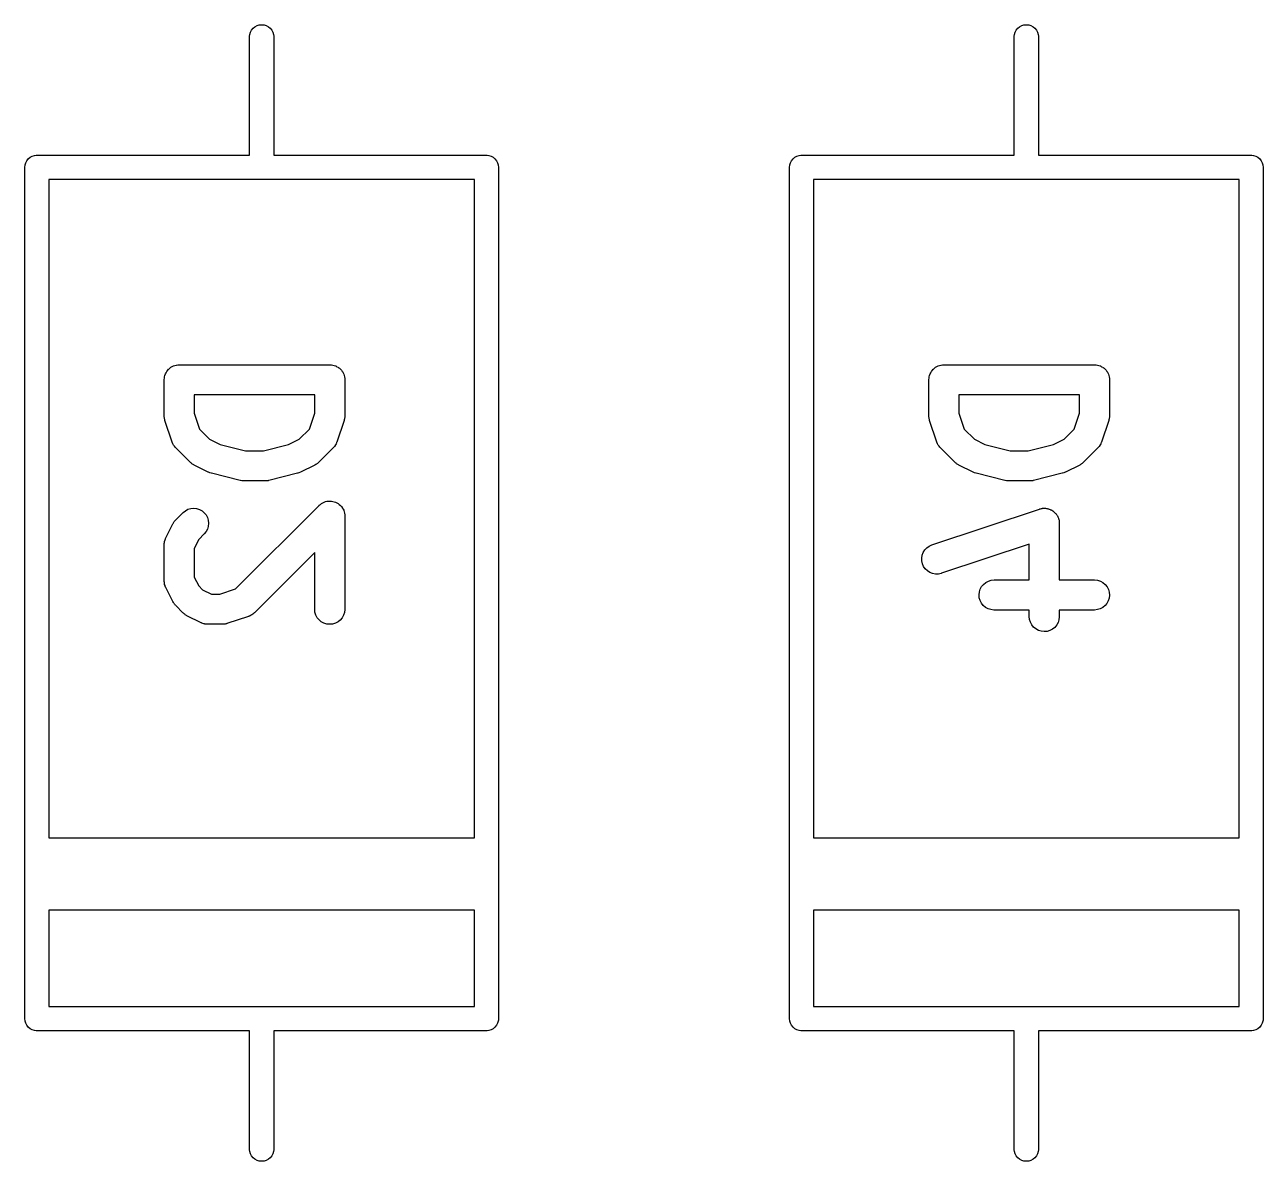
# Model space of a CAD drawing. Extents: x 19 to 116, y -142 to -17.
# Drawn here: x 66.13 to 72.3, y -112.3 to -106.64 of the extents above; entities that cross this region are included whole.
import ezdxf

# ---------------------------------------------------------------- set-up
doc = ezdxf.new("R2010")
doc.units = 0
doc.layers.add('BLACK', color=7, linetype='CONTINUOUS')

msp = doc.modelspace()

# ---------------------------------------------------------------- linework, layer by layer
at = {"layer": 'BLACK', "linetype": 'CONTINUOUS'}
for p, q in [((67.2509, -106.692), (67.2543, -106.681)), ((67.2543, -106.681), (67.2599, -106.671)), ((67.2599, -106.671), (67.2674, -106.661)), ((67.2674, -106.661), (67.2765, -106.654)), ((67.2765, -106.654), (67.2869, -106.648)), ((67.2869, -106.648), (67.2982, -106.645)), ((67.2982, -106.645), (67.31, -106.644)), ((67.31, -106.644), (67.3218, -106.645)), ((67.3218, -106.645), (67.3331, -106.648)), ((67.3331, -106.648), (67.3435, -106.654)), ((67.3435, -106.654), (67.3526, -106.661)), ((67.3526, -106.661), (67.3601, -106.671)), ((67.3601, -106.671), (67.3657, -106.681)), ((67.3657, -106.681), (67.3691, -106.692)), ((71.0609, -106.692), (71.0643, -106.681)), ((71.0643, -106.681), (71.0699, -106.671)), ((71.0699, -106.671), (71.0774, -106.661)), ((71.0774, -106.661), (71.0865, -106.654)), ((71.0865, -106.654), (71.0969, -106.648)), ((71.0969, -106.648), (71.1082, -106.645)), ((71.1082, -106.645), (71.12, -106.644)), ((71.12, -106.644), (71.1318, -106.645)), ((71.1318, -106.645), (71.1431, -106.648)), ((71.1431, -106.648), (71.1535, -106.654)), ((71.1535, -106.654), (71.1626, -106.661)), ((71.1626, -106.661), (71.1701, -106.671)), ((71.1701, -106.671), (71.1757, -106.681)), ((71.1757, -106.681), (71.1791, -106.692)), ((67.25, -106.701), (67.2509, -106.692)), ((67.25, -107.294), (67.25, -106.701)), ((67.3691, -106.692), (67.37, -106.701)), ((67.37, -106.701), (67.37, -107.294)), ((71.06, -106.701), (71.0609, -106.692)), ((71.06, -107.294), (71.06, -106.701)), ((71.1791, -106.692), (71.18, -106.701)), ((71.18, -106.701), (71.18, -107.294)), ((66.1474, -107.311), (66.1565, -107.304)), ((66.1565, -107.304), (66.1669, -107.298)), ((66.1669, -107.298), (66.1782, -107.295)), ((66.1782, -107.295), (66.1871, -107.294)), ((66.1871, -107.294), (66.1871, -107.294)), ((66.1871, -107.294), (66.19, -107.294)), ((66.19, -107.294), (66.1929, -107.294)), ((66.1929, -107.294), (67.25, -107.294)), ((67.37, -107.294), (68.4271, -107.294)), ((68.4271, -107.294), (68.43, -107.294)), ((68.43, -107.294), (68.4329, -107.294)), ((68.4329, -107.294), (68.4329, -107.294)), ((68.4329, -107.294), (68.4418, -107.295)), ((68.4418, -107.295), (68.4531, -107.298)), ((68.4531, -107.298), (68.4635, -107.304)), ((68.4635, -107.304), (68.4726, -107.311)), ((69.9574, -107.311), (69.9665, -107.304)), ((69.9665, -107.304), (69.9769, -107.298)), ((69.9769, -107.298), (69.9882, -107.295)), ((69.9882, -107.295), (69.9971, -107.294)), ((69.9971, -107.294), (69.9971, -107.294)), ((69.9971, -107.294), (70, -107.294)), ((70, -107.294), (70.0029, -107.294)), ((70.0029, -107.294), (71.06, -107.294)), ((71.18, -107.294), (72.2371, -107.294)), ((72.2371, -107.294), (72.24, -107.294)), ((72.24, -107.294), (72.2429, -107.294)), ((72.2429, -107.294), (72.2429, -107.294)), ((72.2429, -107.294), (72.2518, -107.295)), ((72.2518, -107.295), (72.2631, -107.298)), ((72.2631, -107.298), (72.2735, -107.304)), ((72.2735, -107.304), (72.2826, -107.311)), ((66.1297, -107.354), (66.1309, -107.342)), ((66.13, -107.357), (66.1297, -107.354)), ((66.13, -110.751), (66.13, -107.357)), ((66.1309, -107.342), (66.1343, -107.331)), ((66.1343, -107.331), (66.1399, -107.321)), ((66.1399, -107.321), (66.1474, -107.311)), ((68.4726, -107.311), (68.4801, -107.321)), ((68.4801, -107.321), (68.4857, -107.331)), ((68.4857, -107.331), (68.4891, -107.342)), ((68.4891, -107.342), (68.4903, -107.354)), ((68.4903, -107.354), (68.49, -107.357)), ((68.49, -107.357), (68.49, -110.751)), ((69.9397, -107.354), (69.9409, -107.342)), ((69.94, -107.357), (69.9397, -107.354)), ((69.94, -110.751), (69.94, -107.357)), ((69.9409, -107.342), (69.9443, -107.331)), ((69.9443, -107.331), (69.9499, -107.321)), ((69.9499, -107.321), (69.9574, -107.311)), ((72.2826, -107.311), (72.2901, -107.321)), ((72.2901, -107.321), (72.2957, -107.331)), ((72.2957, -107.331), (72.2991, -107.342)), ((72.2991, -107.342), (72.3003, -107.354)), ((72.3003, -107.354), (72.3, -107.357)), ((72.3, -107.357), (72.3, -110.751)), ((67.3071, -107.414), (66.25, -107.414)), ((66.25, -107.414), (66.25, -110.694)), ((67.31, -107.414), (67.3071, -107.414)), ((67.3129, -107.414), (67.31, -107.414)), ((68.37, -107.414), (67.3129, -107.414)), ((68.37, -110.694), (68.37, -107.414)), ((71.1171, -107.414), (70.06, -107.414)), ((70.06, -107.414), (70.06, -110.694)), ((71.12, -107.414), (71.1171, -107.414)), ((71.1229, -107.414), (71.12, -107.414)), ((72.18, -107.414), (71.1229, -107.414)), ((72.18, -110.694), (72.18, -107.414)), ((66.8468, -108.359), (66.8523, -108.354)), ((66.8523, -108.354), (66.8578, -108.35)), ((66.8578, -108.35), (66.858, -108.35)), ((66.858, -108.35), (66.8582, -108.35)), ((66.8582, -108.35), (66.8645, -108.346)), ((66.8645, -108.346), (66.8707, -108.343)), ((66.8707, -108.343), (66.871, -108.343)), ((66.871, -108.343), (66.8712, -108.343)), ((66.8712, -108.343), (66.878, -108.341)), ((66.878, -108.341), (66.8847, -108.339)), ((66.8847, -108.339), (66.885, -108.339)), ((66.885, -108.339), (66.8852, -108.339)), ((66.8852, -108.339), (66.8923, -108.338)), ((66.8923, -108.338), (66.8993, -108.337)), ((66.8993, -108.337), (67.6493, -108.337)), ((67.6493, -108.337), (67.6498, -108.337)), ((67.6498, -108.337), (67.6498, -108.337)), ((67.6498, -108.337), (67.6498, -108.337)), ((67.6498, -108.337), (67.6503, -108.337)), ((67.6503, -108.337), (67.6574, -108.338)), ((67.6574, -108.338), (67.6644, -108.339)), ((67.6644, -108.339), (67.6646, -108.339)), ((67.6646, -108.339), (67.6649, -108.339)), ((67.6649, -108.339), (67.6716, -108.341)), ((67.6716, -108.341), (67.6783, -108.343)), ((67.6783, -108.343), (67.6786, -108.343)), ((67.6786, -108.343), (67.6788, -108.343)), ((67.6788, -108.343), (67.685, -108.347)), ((67.685, -108.347), (67.6912, -108.35)), ((67.6912, -108.35), (67.6914, -108.35)), ((67.6914, -108.35), (67.6917, -108.351)), ((67.6917, -108.351), (67.6971, -108.355)), ((67.6971, -108.355), (67.7025, -108.36)), ((70.6568, -108.359), (70.6623, -108.354)), ((70.6623, -108.354), (70.6678, -108.35)), ((70.6678, -108.35), (70.668, -108.35)), ((70.668, -108.35), (70.6682, -108.35)), ((70.6682, -108.35), (70.6745, -108.346)), ((70.6745, -108.346), (70.6807, -108.343)), ((70.6807, -108.343), (70.681, -108.343)), ((70.681, -108.343), (70.6812, -108.343)), ((70.6812, -108.343), (70.688, -108.341)), ((70.688, -108.341), (70.6947, -108.339)), ((70.6947, -108.339), (70.695, -108.339)), ((70.695, -108.339), (70.6952, -108.339)), ((70.6952, -108.339), (70.7023, -108.338)), ((70.7023, -108.338), (70.7093, -108.337)), ((70.7093, -108.337), (71.4593, -108.337)), ((71.4593, -108.337), (71.4598, -108.337)), ((71.4598, -108.337), (71.4598, -108.337)), ((71.4598, -108.337), (71.4598, -108.337)), ((71.4598, -108.337), (71.4603, -108.337)), ((71.4603, -108.337), (71.4674, -108.338)), ((71.4674, -108.338), (71.4744, -108.339)), ((71.4744, -108.339), (71.4746, -108.339)), ((71.4746, -108.339), (71.4749, -108.339)), ((71.4749, -108.339), (71.4816, -108.341)), ((71.4816, -108.341), (71.4883, -108.343)), ((71.4883, -108.343), (71.4886, -108.343)), ((71.4886, -108.343), (71.4888, -108.343)), ((71.4888, -108.343), (71.495, -108.347)), ((71.495, -108.347), (71.5012, -108.35)), ((71.5012, -108.35), (71.5014, -108.35)), ((71.5014, -108.35), (71.5017, -108.351)), ((71.5017, -108.351), (71.5071, -108.355)), ((71.5071, -108.355), (71.5125, -108.36)), ((66.8243, -108.411), (66.8251, -108.404)), ((66.8243, -108.412), (66.8243, -108.411)), ((66.8243, -108.591), (66.8243, -108.412)), ((66.8243, -108.412), (66.8243, -108.412)), ((66.8243, -108.412), (66.8243, -108.412)), ((66.8243, -108.412), (66.8243, -108.412)), ((66.8251, -108.404), (66.8258, -108.397)), ((66.8258, -108.397), (66.8259, -108.397)), ((66.8259, -108.397), (66.828, -108.39)), ((66.8259, -108.397), (66.8259, -108.397)), ((66.828, -108.39), (66.8301, -108.383)), ((66.8301, -108.383), (66.8303, -108.383)), ((66.8303, -108.383), (66.8338, -108.377)), ((66.8303, -108.383), (66.8303, -108.383)), ((66.8338, -108.377), (66.8371, -108.37)), ((66.8371, -108.37), (66.8373, -108.37)), ((66.8373, -108.37), (66.8374, -108.37)), ((66.8374, -108.37), (66.842, -108.365)), ((66.842, -108.365), (66.8464, -108.359)), ((66.8464, -108.359), (66.8466, -108.359)), ((66.8466, -108.359), (66.8468, -108.359)), ((67.7025, -108.36), (67.7027, -108.36)), ((67.7027, -108.36), (67.7029, -108.36)), ((67.7029, -108.36), (67.7073, -108.365)), ((67.7073, -108.365), (67.7118, -108.371)), ((67.7118, -108.371), (67.7119, -108.371)), ((67.7119, -108.371), (67.712, -108.371)), ((67.712, -108.371), (67.7153, -108.378)), ((67.7153, -108.378), (67.7186, -108.384)), ((67.7186, -108.384), (67.7187, -108.384)), ((67.7187, -108.384), (67.7188, -108.384)), ((67.7188, -108.384), (67.7208, -108.391)), ((67.7208, -108.391), (67.7229, -108.398)), ((67.7229, -108.398), (67.7229, -108.398)), ((67.7229, -108.398), (67.723, -108.398)), ((67.723, -108.398), (67.7236, -108.405)), ((67.7236, -108.405), (67.7243, -108.412)), ((67.7243, -108.412), (67.7243, -108.591)), ((70.6343, -108.411), (70.6351, -108.404)), ((70.6343, -108.412), (70.6343, -108.411)), ((70.6343, -108.591), (70.6343, -108.412)), ((70.6343, -108.412), (70.6343, -108.412)), ((70.6343, -108.412), (70.6343, -108.412)), ((70.6343, -108.412), (70.6343, -108.412)), ((70.6351, -108.404), (70.6358, -108.397)), ((70.6358, -108.397), (70.6359, -108.397)), ((70.6359, -108.397), (70.638, -108.39)), ((70.6359, -108.397), (70.6359, -108.397)), ((70.638, -108.39), (70.6401, -108.383)), ((70.6401, -108.383), (70.6403, -108.383)), ((70.6403, -108.383), (70.6438, -108.377)), ((70.6403, -108.383), (70.6403, -108.383)), ((70.6438, -108.377), (70.6471, -108.37)), ((70.6471, -108.37), (70.6473, -108.37)), ((70.6473, -108.37), (70.6474, -108.37)), ((70.6474, -108.37), (70.652, -108.365)), ((70.652, -108.365), (70.6564, -108.359)), ((70.6564, -108.359), (70.6566, -108.359)), ((70.6566, -108.359), (70.6568, -108.359)), ((71.5125, -108.36), (71.5127, -108.36)), ((71.5127, -108.36), (71.5129, -108.36)), ((71.5129, -108.36), (71.5173, -108.365)), ((71.5173, -108.365), (71.5218, -108.371)), ((71.5218, -108.371), (71.5219, -108.371)), ((71.5219, -108.371), (71.522, -108.371)), ((71.522, -108.371), (71.5253, -108.378)), ((71.5253, -108.378), (71.5286, -108.384)), ((71.5286, -108.384), (71.5287, -108.384)), ((71.5287, -108.384), (71.5288, -108.384)), ((71.5288, -108.384), (71.5308, -108.391)), ((71.5308, -108.391), (71.5329, -108.398)), ((71.5329, -108.398), (71.5329, -108.398)), ((71.5329, -108.398), (71.533, -108.398)), ((71.533, -108.398), (71.5336, -108.405)), ((71.5336, -108.405), (71.5343, -108.412)), ((71.5343, -108.412), (71.5343, -108.591)), ((66.9743, -108.487), (66.9743, -108.579)), ((67.5743, -108.487), (66.9743, -108.487)), ((67.5743, -108.579), (67.5743, -108.487)), ((70.7843, -108.487), (70.7843, -108.579)), ((71.3843, -108.487), (70.7843, -108.487)), ((71.3843, -108.579), (71.3843, -108.487)), ((66.8247, -108.595), (66.8243, -108.591)), ((66.8248, -108.599), (66.8247, -108.595)), ((66.8254, -108.602), (66.8248, -108.599)), ((66.8257, -108.606), (66.8254, -108.602)), ((66.9743, -108.579), (67.0006, -108.658)), ((67.548, -108.658), (67.5743, -108.579)), ((67.7237, -108.6), (67.723, -108.603)), ((67.7238, -108.596), (67.7237, -108.6)), ((67.7243, -108.592), (67.7238, -108.596)), ((67.7243, -108.591), (67.7243, -108.592)), ((70.6347, -108.595), (70.6343, -108.591)), ((70.6348, -108.599), (70.6347, -108.595)), ((70.6354, -108.602), (70.6348, -108.599)), ((70.6357, -108.606), (70.6354, -108.602)), ((70.7843, -108.579), (70.8106, -108.658)), ((71.358, -108.658), (71.3843, -108.579)), ((71.5337, -108.6), (71.533, -108.603)), ((71.5338, -108.596), (71.5337, -108.6)), ((71.5343, -108.592), (71.5338, -108.596)), ((71.5343, -108.591), (71.5343, -108.592)), ((66.8269, -108.61), (66.8257, -108.606)), ((66.8278, -108.614), (66.8269, -108.61)), ((66.8281, -108.615), (66.8278, -108.614)), ((66.8638, -108.722), (66.8281, -108.615)), ((67.0006, -108.658), (67.0509, -108.708)), ((67.4977, -108.708), (67.548, -108.658)), ((67.7204, -108.615), (67.6847, -108.722)), ((67.7214, -108.611), (67.7204, -108.615)), ((67.7226, -108.607), (67.7214, -108.611)), ((67.723, -108.603), (67.7226, -108.607)), ((70.6369, -108.61), (70.6357, -108.606)), ((70.6378, -108.614), (70.6369, -108.61)), ((70.6381, -108.615), (70.6378, -108.614)), ((70.6738, -108.722), (70.6381, -108.615)), ((70.8106, -108.658), (70.8609, -108.708)), ((71.3077, -108.708), (71.358, -108.658)), ((71.5304, -108.615), (71.4947, -108.722)), ((71.5314, -108.611), (71.5304, -108.615)), ((71.5326, -108.607), (71.5314, -108.611)), ((71.533, -108.603), (71.5326, -108.607)), ((66.8647, -108.724), (66.8638, -108.722)), ((66.8654, -108.726), (66.8647, -108.724)), ((67.0509, -108.708), (67.104, -108.735)), ((67.4445, -108.735), (67.4977, -108.708)), ((67.6835, -108.725), (67.6828, -108.727)), ((67.6844, -108.723), (67.6835, -108.725)), ((67.6847, -108.722), (67.6844, -108.723)), ((70.6747, -108.724), (70.6738, -108.722)), ((70.6754, -108.726), (70.6747, -108.724)), ((70.8609, -108.708), (70.914, -108.735)), ((71.2545, -108.735), (71.3077, -108.708)), ((71.4935, -108.725), (71.4928, -108.727)), ((71.4944, -108.723), (71.4935, -108.725)), ((71.4947, -108.722), (71.4944, -108.723)), ((66.8677, -108.731), (66.8654, -108.726)), ((66.8698, -108.735), (66.8677, -108.731)), ((66.8711, -108.737), (66.8698, -108.735)), ((66.8721, -108.739), (66.8711, -108.737)), ((66.8753, -108.743), (66.8721, -108.739)), ((66.8783, -108.747), (66.8753, -108.743)), ((66.8799, -108.749), (66.8783, -108.747)), ((66.8812, -108.75), (66.8799, -108.749)), ((66.882, -108.751), (66.8812, -108.75)), ((66.9534, -108.823), (66.882, -108.751)), ((67.104, -108.735), (67.2299, -108.766)), ((67.2299, -108.766), (67.3186, -108.766)), ((67.3186, -108.766), (67.4445, -108.735)), ((67.6666, -108.751), (67.5952, -108.823)), ((67.668, -108.749), (67.6666, -108.751)), ((67.6696, -108.748), (67.668, -108.749)), ((67.6726, -108.744), (67.6696, -108.748)), ((67.6759, -108.74), (67.6726, -108.744)), ((67.6769, -108.738), (67.6759, -108.74)), ((67.6782, -108.736), (67.6769, -108.738)), ((67.6804, -108.731), (67.6782, -108.736)), ((67.6828, -108.727), (67.6804, -108.731)), ((70.6777, -108.731), (70.6754, -108.726)), ((70.6798, -108.735), (70.6777, -108.731)), ((70.6811, -108.737), (70.6798, -108.735)), ((70.6821, -108.739), (70.6811, -108.737)), ((70.6853, -108.743), (70.6821, -108.739)), ((70.6883, -108.747), (70.6853, -108.743)), ((70.6899, -108.749), (70.6883, -108.747)), ((70.6912, -108.75), (70.6899, -108.749)), ((70.692, -108.751), (70.6912, -108.75)), ((70.7634, -108.823), (70.692, -108.751)), ((70.914, -108.735), (71.0399, -108.766)), ((71.0399, -108.766), (71.1286, -108.766)), ((71.1286, -108.766), (71.2545, -108.735)), ((71.4766, -108.751), (71.4052, -108.823)), ((71.478, -108.749), (71.4766, -108.751)), ((71.4796, -108.748), (71.478, -108.749)), ((71.4826, -108.744), (71.4796, -108.748)), ((71.4859, -108.74), (71.4826, -108.744)), ((71.4869, -108.738), (71.4859, -108.74)), ((71.4882, -108.736), (71.4869, -108.738)), ((71.4904, -108.731), (71.4882, -108.736)), ((71.4928, -108.727), (71.4904, -108.731)), ((66.9567, -108.825), (66.9534, -108.823)), ((66.9597, -108.828), (66.9567, -108.825)), ((66.9623, -108.83), (66.9597, -108.828)), ((66.9647, -108.832), (66.9623, -108.83)), ((66.9684, -108.834), (66.9647, -108.832)), ((66.972, -108.836), (66.9684, -108.834)), ((66.9729, -108.837), (66.972, -108.836)), ((67.0443, -108.872), (66.9729, -108.837)), ((67.5757, -108.837), (67.5043, -108.872)), ((67.5793, -108.834), (67.5757, -108.837)), ((67.583, -108.832), (67.5793, -108.834)), ((67.5854, -108.831), (67.583, -108.832)), ((67.5881, -108.829), (67.5854, -108.831)), ((67.5911, -108.826), (67.5881, -108.829)), ((67.5944, -108.823), (67.5911, -108.826)), ((67.5952, -108.823), (67.5944, -108.823)), ((70.7667, -108.825), (70.7634, -108.823)), ((70.7697, -108.828), (70.7667, -108.825)), ((70.7723, -108.83), (70.7697, -108.828)), ((70.7747, -108.832), (70.7723, -108.83)), ((70.7784, -108.834), (70.7747, -108.832)), ((70.782, -108.836), (70.7784, -108.834)), ((70.7829, -108.837), (70.782, -108.836)), ((70.8543, -108.872), (70.7829, -108.837)), ((71.3857, -108.837), (71.3143, -108.872)), ((71.3893, -108.834), (71.3857, -108.837)), ((71.393, -108.832), (71.3893, -108.834)), ((71.3954, -108.831), (71.393, -108.832)), ((71.3981, -108.829), (71.3954, -108.831)), ((71.4011, -108.826), (71.3981, -108.829)), ((71.4044, -108.823), (71.4011, -108.826)), ((71.4052, -108.823), (71.4044, -108.823)), ((67.0446, -108.872), (67.0443, -108.872)), ((67.0449, -108.873), (67.0446, -108.872)), ((67.0515, -108.875), (67.0449, -108.873)), ((67.058, -108.878), (67.0515, -108.875)), ((67.0583, -108.878), (67.058, -108.878)), ((67.0587, -108.878), (67.0583, -108.878)), ((67.0597, -108.878), (67.0587, -108.878)), ((67.2025, -108.914), (67.0597, -108.878)), ((67.4889, -108.878), (67.346, -108.914)), ((67.4892, -108.878), (67.4889, -108.878)), ((67.4896, -108.878), (67.4892, -108.878)), ((67.496, -108.875), (67.4896, -108.878)), ((67.5027, -108.873), (67.496, -108.875)), ((67.503, -108.873), (67.5027, -108.873)), ((67.5033, -108.873), (67.503, -108.873)), ((67.5043, -108.872), (67.5033, -108.873)), ((70.8546, -108.872), (70.8543, -108.872)), ((70.8549, -108.873), (70.8546, -108.872)), ((70.8615, -108.875), (70.8549, -108.873)), ((70.868, -108.878), (70.8615, -108.875)), ((70.8683, -108.878), (70.868, -108.878)), ((70.8687, -108.878), (70.8683, -108.878)), ((70.8697, -108.878), (70.8687, -108.878)), ((71.0125, -108.914), (70.8697, -108.878)), ((71.2989, -108.878), (71.156, -108.914)), ((71.2992, -108.878), (71.2989, -108.878)), ((71.2996, -108.878), (71.2992, -108.878)), ((71.306, -108.875), (71.2996, -108.878)), ((71.3127, -108.873), (71.306, -108.875)), ((71.313, -108.873), (71.3127, -108.873)), ((71.3133, -108.873), (71.313, -108.873)), ((71.3143, -108.872), (71.3133, -108.873)), ((67.2038, -108.914), (67.2025, -108.914)), ((67.2051, -108.914), (67.2038, -108.914)), ((67.2111, -108.915), (67.2051, -108.914)), ((67.217, -108.916), (67.2111, -108.915)), ((67.2183, -108.916), (67.217, -108.916)), ((67.2197, -108.916), (67.2183, -108.916)), ((67.2207, -108.916), (67.2197, -108.916)), ((67.3279, -108.916), (67.2207, -108.916)), ((67.3292, -108.916), (67.3279, -108.916)), ((67.3305, -108.916), (67.3292, -108.916)), ((67.3365, -108.915), (67.3305, -108.916)), ((67.3424, -108.915), (67.3365, -108.915)), ((67.3437, -108.914), (67.3424, -108.915)), ((67.345, -108.914), (67.3437, -108.914)), ((67.346, -108.914), (67.345, -108.914)), ((71.0138, -108.914), (71.0125, -108.914)), ((71.0151, -108.914), (71.0138, -108.914)), ((71.0211, -108.915), (71.0151, -108.914)), ((71.027, -108.916), (71.0211, -108.915)), ((71.0283, -108.916), (71.027, -108.916)), ((71.0297, -108.916), (71.0283, -108.916)), ((71.0307, -108.916), (71.0297, -108.916)), ((71.1379, -108.916), (71.0307, -108.916)), ((71.1392, -108.916), (71.1379, -108.916)), ((71.1405, -108.916), (71.1392, -108.916)), ((71.1465, -108.915), (71.1405, -108.916)), ((71.1524, -108.915), (71.1465, -108.915)), ((71.1537, -108.914), (71.1524, -108.915)), ((71.155, -108.914), (71.1537, -108.914)), ((71.156, -108.914), (71.155, -108.914)), ((67.597, -109.037), (67.6027, -109.033)), ((67.6027, -109.033), (67.6082, -109.028)), ((67.6082, -109.028), (67.6083, -109.028)), ((67.6083, -109.028), (67.6084, -109.028)), ((67.6084, -109.028), (67.6149, -109.025)), ((67.6149, -109.025), (67.6212, -109.021)), ((67.6212, -109.021), (67.6213, -109.021)), ((67.6213, -109.021), (67.6214, -109.021)), ((67.6214, -109.021), (67.6284, -109.019)), ((67.6284, -109.019), (67.6352, -109.017)), ((67.6352, -109.017), (67.6354, -109.017)), ((67.6354, -109.017), (67.6355, -109.017)), ((67.6355, -109.017), (67.6427, -109.017)), ((67.6427, -109.017), (67.6498, -109.016)), ((67.6498, -109.016), (67.6499, -109.016)), ((67.6499, -109.016), (67.6501, -109.016)), ((67.6501, -109.016), (67.6573, -109.017)), ((67.6573, -109.017), (67.6644, -109.018)), ((67.6644, -109.018), (67.6645, -109.018)), ((67.6645, -109.018), (67.6646, -109.018)), ((67.6646, -109.018), (67.6715, -109.02)), ((67.6715, -109.02), (67.6783, -109.022)), ((67.6783, -109.022), (67.6785, -109.022)), ((67.6785, -109.022), (67.6786, -109.022)), ((67.6786, -109.022), (67.685, -109.025)), ((67.685, -109.025), (67.6912, -109.029)), ((67.6912, -109.029), (67.6913, -109.029)), ((67.6913, -109.029), (67.6914, -109.029)), ((67.6914, -109.029), (67.697, -109.034)), ((67.697, -109.034), (67.7025, -109.038)), ((66.882, -109.109), (66.9177, -109.074)), ((66.9177, -109.074), (66.9184, -109.073)), ((66.9184, -109.073), (66.9299, -109.064)), ((66.9299, -109.064), (66.9429, -109.057)), ((66.9429, -109.057), (66.9569, -109.053)), ((66.9569, -109.053), (66.9715, -109.052)), ((66.9715, -109.052), (66.9861, -109.053)), ((66.9861, -109.053), (67, -109.058)), ((67, -109.058), (67.0129, -109.065)), ((67.0129, -109.065), (67.0241, -109.074)), ((67.0241, -109.074), (67.0333, -109.085)), ((67.0333, -109.085), (67.0402, -109.098)), ((67.1802, -109.454), (67.5963, -109.038)), ((67.5963, -109.038), (67.5968, -109.037)), ((67.5968, -109.037), (67.5968, -109.037)), ((67.5968, -109.037), (67.5968, -109.037)), ((67.5968, -109.037), (67.597, -109.037)), ((67.7025, -109.038), (67.7026, -109.038)), ((67.7026, -109.038), (67.7027, -109.038)), ((67.7027, -109.038), (67.7072, -109.044)), ((67.7072, -109.044), (67.7118, -109.049)), ((67.7118, -109.049), (67.7118, -109.05)), ((67.7118, -109.05), (67.7119, -109.05)), ((67.7119, -109.05), (67.7153, -109.056)), ((67.7153, -109.056), (67.7186, -109.062)), ((67.7186, -109.062), (67.7187, -109.063)), ((67.7187, -109.063), (67.7187, -109.063)), ((67.7187, -109.063), (67.7208, -109.07)), ((67.7208, -109.07), (67.7229, -109.076)), ((67.7229, -109.076), (67.7229, -109.077)), ((67.7229, -109.077), (67.7229, -109.077)), ((67.7229, -109.077), (67.7236, -109.084)), ((67.7236, -109.084), (67.7243, -109.091)), ((67.7243, -109.091), (67.7243, -109.555)), ((70.6499, -109.234), (71.1856, -109.056)), ((71.1856, -109.056), (71.1866, -109.055)), ((71.1866, -109.055), (71.1909, -109.054)), ((71.1909, -109.054), (71.1952, -109.053)), ((71.1952, -109.053), (71.1981, -109.053)), ((71.1981, -109.053), (71.2009, -109.052)), ((71.2009, -109.052), (71.2053, -109.052)), ((71.2053, -109.052), (71.2098, -109.052)), ((71.2098, -109.052), (71.2127, -109.052)), ((71.2127, -109.052), (71.2155, -109.052)), ((71.2155, -109.052), (71.2199, -109.053)), ((71.2199, -109.053), (71.2244, -109.053)), ((71.2244, -109.053), (71.2271, -109.054)), ((71.2271, -109.054), (71.2299, -109.055)), ((71.2299, -109.055), (71.2341, -109.056)), ((71.2341, -109.056), (71.2383, -109.058)), ((71.2383, -109.058), (71.2409, -109.059)), ((71.2409, -109.059), (71.2435, -109.06)), ((71.2435, -109.06), (71.2473, -109.062)), ((71.2473, -109.062), (71.2512, -109.065)), ((71.2512, -109.065), (71.2534, -109.066)), ((71.2534, -109.066), (71.2558, -109.068)), ((71.2558, -109.068), (71.259, -109.071)), ((71.259, -109.071), (71.2625, -109.074)), ((71.2625, -109.074), (71.2643, -109.076)), ((71.2643, -109.076), (71.2664, -109.078)), ((71.2664, -109.078), (71.2689, -109.082)), ((71.2689, -109.082), (71.2718, -109.085)), ((71.2718, -109.085), (71.2731, -109.088)), ((71.2731, -109.088), (71.2747, -109.09)), ((71.2747, -109.09), (71.2765, -109.094)), ((71.2765, -109.094), (71.2786, -109.098)), ((66.8322, -109.2), (66.8679, -109.129)), ((66.8679, -109.129), (66.8684, -109.128)), ((66.8684, -109.128), (66.8707, -109.124)), ((66.8707, -109.124), (66.8727, -109.121)), ((66.8727, -109.121), (66.8747, -109.118)), ((66.8747, -109.118), (66.8764, -109.116)), ((66.8764, -109.116), (66.8793, -109.113)), ((66.8793, -109.113), (66.882, -109.109)), ((67.04, -109.156), (67.033, -109.168)), ((67.0442, -109.142), (67.04, -109.156)), ((67.0402, -109.098), (67.0443, -109.112)), ((67.0457, -109.127), (67.0442, -109.142)), ((67.0443, -109.112), (67.0457, -109.127)), ((71.2786, -109.098), (71.2795, -109.101)), ((71.2795, -109.101), (71.2806, -109.103)), ((71.2806, -109.103), (71.2816, -109.108)), ((71.2816, -109.108), (71.2829, -109.112)), ((71.2829, -109.112), (71.2831, -109.115)), ((71.2831, -109.115), (71.2838, -109.118)), ((71.2838, -109.118), (71.2838, -109.122)), ((71.2838, -109.122), (71.2843, -109.127)), ((71.2843, -109.127), (71.2843, -109.409)), ((66.8254, -109.223), (66.8259, -109.218)), ((66.8259, -109.218), (66.8266, -109.216)), ((66.8266, -109.216), (66.827, -109.214)), ((66.827, -109.214), (66.8288, -109.209)), ((66.8288, -109.209), (66.8303, -109.204)), ((66.8303, -109.204), (66.8314, -109.202)), ((66.8314, -109.202), (66.8322, -109.2)), ((66.9966, -109.207), (66.9743, -109.252)), ((67.0237, -109.18), (66.9966, -109.207)), ((67.033, -109.168), (67.0237, -109.18)), ((66.8243, -109.233), (66.8245, -109.231)), ((66.8243, -109.234), (66.8243, -109.233)), ((66.8243, -109.412), (66.8243, -109.234)), ((66.8245, -109.228), (66.8254, -109.223)), ((66.8245, -109.231), (66.8245, -109.228)), ((66.9743, -109.252), (66.9743, -109.395)), ((67.5743, -109.272), (67.2737, -109.573)), ((67.5743, -109.555), (67.5743, -109.272)), ((70.6013, -109.285), (70.6066, -109.272)), ((70.6066, -109.272), (70.6144, -109.259)), ((70.6144, -109.259), (70.6245, -109.249)), ((70.6245, -109.249), (70.6365, -109.24)), ((70.6365, -109.24), (70.6499, -109.234)), ((71.1343, -109.231), (70.6973, -109.376)), ((71.1343, -109.409), (71.1343, -109.231)), ((70.5988, -109.3), (70.6013, -109.285)), ((70.5991, -109.314), (70.5988, -109.3)), ((70.6023, -109.329), (70.5991, -109.314)), ((70.6081, -109.342), (70.6023, -109.329)), ((70.6165, -109.354), (70.6081, -109.342)), ((66.9743, -109.395), (66.9966, -109.439)), ((70.627, -109.364), (70.6165, -109.354)), ((70.6393, -109.372), (70.627, -109.364)), ((70.6529, -109.377), (70.6393, -109.372)), ((70.6673, -109.38), (70.6529, -109.377)), ((70.682, -109.38), (70.6673, -109.38)), ((70.6963, -109.377), (70.682, -109.38)), ((70.6973, -109.376), (70.6963, -109.377)), ((66.8245, -109.415), (66.8243, -109.412)), ((66.8244, -109.417), (66.8245, -109.415)), ((66.8252, -109.422), (66.8244, -109.417)), ((66.8257, -109.427), (66.8252, -109.422)), ((66.8264, -109.429), (66.8257, -109.427)), ((66.8267, -109.431), (66.8264, -109.429)), ((66.8285, -109.436), (66.8267, -109.431)), ((66.8299, -109.441), (66.8285, -109.436)), ((66.831, -109.443), (66.8299, -109.441)), ((66.8317, -109.445), (66.831, -109.443)), ((66.8322, -109.446), (66.8317, -109.445)), ((66.8679, -109.517), (66.8322, -109.446)), ((66.9966, -109.439), (67.0151, -109.458)), ((67.0151, -109.458), (67.0598, -109.48)), ((67.1014, -109.48), (67.1802, -109.454)), ((70.8858, -109.469), (70.8901, -109.455)), ((70.8901, -109.455), (70.8971, -109.442)), ((70.8971, -109.442), (70.9064, -109.431)), ((70.9064, -109.431), (70.9178, -109.421)), ((70.9178, -109.421), (70.9307, -109.415)), ((70.9307, -109.415), (70.9447, -109.41)), ((70.9447, -109.41), (70.9593, -109.409)), ((70.9593, -109.409), (71.1343, -109.409)), ((71.2843, -109.409), (71.4593, -109.409)), ((71.4593, -109.409), (71.4603, -109.409)), ((71.4603, -109.409), (71.4749, -109.41)), ((71.4749, -109.41), (71.4888, -109.415)), ((71.4888, -109.415), (71.5017, -109.422)), ((71.5017, -109.422), (71.5129, -109.431)), ((71.5129, -109.431), (71.522, -109.443)), ((71.522, -109.443), (71.5288, -109.456)), ((71.5288, -109.456), (71.533, -109.47)), ((66.8702, -109.521), (66.8679, -109.517)), ((66.8721, -109.525), (66.8702, -109.521)), ((66.874, -109.527), (66.8721, -109.525)), ((66.8757, -109.53), (66.874, -109.527)), ((67.0598, -109.48), (67.1014, -109.48)), ((70.8843, -109.483), (70.8858, -109.469)), ((70.8856, -109.498), (70.8843, -109.483)), ((70.8897, -109.512), (70.8856, -109.498)), ((70.8965, -109.525), (70.8897, -109.512)), ((70.9057, -109.536), (70.8965, -109.525)), ((71.5215, -109.526), (71.5121, -109.537)), ((71.5284, -109.513), (71.5215, -109.526)), ((71.5328, -109.499), (71.5284, -109.513)), ((71.5343, -109.484), (71.5328, -109.499)), ((71.533, -109.47), (71.5343, -109.484)), ((66.8786, -109.533), (66.8757, -109.53)), ((66.8812, -109.536), (66.8786, -109.533)), ((66.882, -109.537), (66.8812, -109.536)), ((66.9177, -109.573), (66.882, -109.537)), ((66.9209, -109.575), (66.9177, -109.573)), ((66.924, -109.578), (66.9209, -109.575)), ((66.9266, -109.58), (66.924, -109.578)), ((66.929, -109.582), (66.9266, -109.58)), ((66.9327, -109.584), (66.929, -109.582)), ((66.9362, -109.586), (66.9327, -109.584)), ((66.9372, -109.587), (66.9362, -109.586)), ((67.0086, -109.622), (66.9372, -109.587)), ((67.2486, -109.589), (67.2464, -109.59)), ((67.2531, -109.587), (67.2486, -109.589)), ((67.2578, -109.585), (67.2531, -109.587)), ((67.2596, -109.583), (67.2578, -109.585)), ((67.2616, -109.582), (67.2596, -109.583)), ((67.2656, -109.579), (67.2616, -109.582)), ((67.2698, -109.576), (67.2656, -109.579)), ((67.2713, -109.575), (67.2698, -109.576)), ((67.273, -109.573), (67.2713, -109.575)), ((67.2737, -109.573), (67.273, -109.573)), ((67.5757, -109.57), (67.5743, -109.555)), ((67.5799, -109.584), (67.5757, -109.57)), ((67.5868, -109.597), (67.5799, -109.584)), ((67.7182, -109.585), (67.7112, -109.598)), ((67.7226, -109.571), (67.7182, -109.585)), ((67.7243, -109.556), (67.7226, -109.571)), ((67.7243, -109.555), (67.7243, -109.556)), ((70.9169, -109.546), (70.9057, -109.536)), ((70.9297, -109.553), (70.9169, -109.546)), ((70.9437, -109.557), (70.9297, -109.553)), ((70.9582, -109.559), (70.9437, -109.557)), ((70.9593, -109.559), (70.9582, -109.559)), ((71.1343, -109.559), (70.9593, -109.559)), ((71.1343, -109.591), (71.1343, -109.559)), ((71.4593, -109.559), (71.2843, -109.559)), ((71.2843, -109.559), (71.2843, -109.591)), ((71.4739, -109.557), (71.4593, -109.559)), ((71.4879, -109.553), (71.4739, -109.557)), ((71.5008, -109.546), (71.4879, -109.553)), ((71.5121, -109.537), (71.5008, -109.546)), ((67.0107, -109.623), (67.0086, -109.622)), ((67.0126, -109.624), (67.0107, -109.623)), ((67.0175, -109.626), (67.0126, -109.624)), ((67.0223, -109.628), (67.0175, -109.626)), ((67.0244, -109.628), (67.0223, -109.628)), ((67.0265, -109.629), (67.0244, -109.628)), ((67.0316, -109.629), (67.0265, -109.629)), ((67.0367, -109.63), (67.0316, -109.629)), ((67.0389, -109.63), (67.0367, -109.63)), ((67.0411, -109.63), (67.0389, -109.63)), ((67.0421, -109.63), (67.0411, -109.63)), ((67.1136, -109.63), (67.0421, -109.63)), ((67.1178, -109.63), (67.1136, -109.63)), ((67.122, -109.63), (67.1178, -109.63)), ((67.125, -109.629), (67.122, -109.63)), ((67.1281, -109.629), (67.125, -109.629)), ((67.1322, -109.628), (67.1281, -109.629)), ((67.1363, -109.627), (67.1322, -109.628)), ((67.1373, -109.626), (67.1363, -109.627)), ((67.2444, -109.591), (67.1373, -109.626)), ((67.2464, -109.59), (67.2444, -109.591)), ((67.5961, -109.608), (67.5868, -109.597)), ((67.6073, -109.617), (67.5961, -109.608)), ((67.6202, -109.624), (67.6073, -109.617)), ((67.6342, -109.629), (67.6202, -109.624)), ((67.6488, -109.63), (67.6342, -109.629)), ((67.6633, -109.629), (67.6488, -109.63)), ((67.6774, -109.625), (67.6633, -109.629)), ((67.6904, -109.618), (67.6774, -109.625)), ((67.7018, -109.609), (67.6904, -109.618)), ((67.7112, -109.598), (67.7018, -109.609)), ((71.1357, -109.606), (71.1343, -109.591)), ((71.1399, -109.62), (71.1357, -109.606)), ((71.1468, -109.633), (71.1399, -109.62)), ((71.1561, -109.644), (71.1468, -109.633)), ((71.1673, -109.653), (71.1561, -109.644)), ((71.2618, -109.645), (71.2504, -109.654)), ((71.2712, -109.633), (71.2618, -109.645)), ((71.2782, -109.621), (71.2712, -109.633)), ((71.2826, -109.607), (71.2782, -109.621)), ((71.2843, -109.592), (71.2826, -109.607)), ((71.2843, -109.591), (71.2843, -109.592)), ((71.1802, -109.66), (71.1673, -109.653)), ((71.1942, -109.664), (71.1802, -109.66)), ((71.2088, -109.666), (71.1942, -109.664)), ((71.2233, -109.665), (71.2088, -109.666)), ((71.2374, -109.661), (71.2233, -109.665)), ((71.2504, -109.654), (71.2374, -109.661)), ((66.25, -110.694), (68.37, -110.694)), ((70.06, -110.694), (72.18, -110.694)), ((66.1297, -110.754), (66.13, -110.751)), ((66.13, -110.757), (66.1297, -110.754)), ((66.13, -110.871), (66.13, -110.757)), ((68.49, -110.751), (68.4903, -110.754)), ((68.4903, -110.754), (68.49, -110.757)), ((68.49, -110.757), (68.49, -110.871)), ((69.9397, -110.754), (69.94, -110.751)), ((69.94, -110.757), (69.9397, -110.754)), ((69.94, -110.871), (69.94, -110.757)), ((72.3, -110.751), (72.3003, -110.754)), ((72.3003, -110.754), (72.3, -110.757)), ((72.3, -110.757), (72.3, -110.871)), ((66.1297, -110.874), (66.13, -110.871)), ((66.13, -110.877), (66.1297, -110.874)), ((66.13, -110.991), (66.13, -110.877)), ((68.49, -110.871), (68.4903, -110.874)), ((68.4903, -110.874), (68.49, -110.877)), ((68.49, -110.877), (68.49, -110.991)), ((69.9397, -110.874), (69.94, -110.871)), ((69.94, -110.877), (69.9397, -110.874)), ((69.94, -110.991), (69.94, -110.877)), ((72.3, -110.871), (72.3003, -110.874)), ((72.3003, -110.874), (72.3, -110.877)), ((72.3, -110.877), (72.3, -110.991)), ((66.1297, -110.994), (66.13, -110.991)), ((66.13, -110.997), (66.1297, -110.994)), ((66.13, -111.591), (66.13, -110.997)), ((68.49, -110.991), (68.4903, -110.994)), ((68.4903, -110.994), (68.49, -110.997)), ((68.49, -110.997), (68.49, -111.591)), ((69.9397, -110.994), (69.94, -110.991)), ((69.94, -110.997), (69.9397, -110.994)), ((69.94, -111.591), (69.94, -110.997)), ((72.3, -110.991), (72.3003, -110.994)), ((72.3003, -110.994), (72.3, -110.997)), ((72.3, -110.997), (72.3, -111.591)), ((66.25, -111.054), (66.25, -111.534)), ((68.37, -111.054), (66.25, -111.054)), ((68.37, -111.534), (68.37, -111.054)), ((70.06, -111.054), (70.06, -111.534)), ((72.18, -111.054), (70.06, -111.054)), ((72.18, -111.534), (72.18, -111.054)), ((66.25, -111.534), (67.3071, -111.534)), ((67.3071, -111.534), (67.31, -111.534)), ((67.31, -111.534), (67.3129, -111.534)), ((67.3129, -111.534), (68.37, -111.534)), ((70.06, -111.534), (71.1171, -111.534)), ((71.1171, -111.534), (71.12, -111.534)), ((71.12, -111.534), (71.1229, -111.534)), ((71.1229, -111.534), (72.18, -111.534)), ((66.1297, -111.594), (66.13, -111.591)), ((66.1309, -111.606), (66.1297, -111.594)), ((66.1343, -111.617), (66.1309, -111.606)), ((66.1399, -111.627), (66.1343, -111.617)), ((68.4857, -111.617), (68.4801, -111.627)), ((68.4891, -111.606), (68.4857, -111.617)), ((68.4896, -111.601), (68.4891, -111.606)), ((68.49, -111.597), (68.4896, -111.601)), ((68.49, -111.591), (68.4903, -111.594)), ((68.4903, -111.594), (68.49, -111.597)), ((68.49, -111.597), (68.49, -111.597)), ((69.9397, -111.594), (69.94, -111.591)), ((69.9409, -111.606), (69.9397, -111.594)), ((69.9443, -111.617), (69.9409, -111.606)), ((69.9499, -111.627), (69.9443, -111.617)), ((72.2957, -111.617), (72.2901, -111.627)), ((72.2991, -111.606), (72.2957, -111.617)), ((72.2996, -111.601), (72.2991, -111.606)), ((72.3, -111.597), (72.2996, -111.601)), ((72.3, -111.591), (72.3003, -111.594)), ((72.3003, -111.594), (72.3, -111.597)), ((72.3, -111.597), (72.3, -111.597)), ((66.1474, -111.637), (66.1399, -111.627)), ((66.1565, -111.644), (66.1474, -111.637)), ((66.1669, -111.65), (66.1565, -111.644)), ((66.1782, -111.653), (66.1669, -111.65)), ((66.1857, -111.654), (66.1782, -111.653)), ((66.19, -111.654), (66.1857, -111.654)), ((66.1929, -111.654), (66.19, -111.654)), ((67.25, -111.654), (66.1929, -111.654)), ((67.25, -112.247), (67.25, -111.654)), ((68.4271, -111.654), (67.37, -111.654)), ((67.37, -111.654), (67.37, -112.247)), ((68.43, -111.654), (68.4271, -111.654)), ((68.4343, -111.654), (68.43, -111.654)), ((68.4418, -111.653), (68.4343, -111.654)), ((68.4531, -111.65), (68.4418, -111.653)), ((68.4635, -111.644), (68.4531, -111.65)), ((68.4726, -111.637), (68.4635, -111.644)), ((68.4801, -111.627), (68.4726, -111.637)), ((69.9574, -111.637), (69.9499, -111.627)), ((69.9665, -111.644), (69.9574, -111.637)), ((69.9769, -111.65), (69.9665, -111.644)), ((69.9882, -111.653), (69.9769, -111.65)), ((69.9957, -111.654), (69.9882, -111.653)), ((70, -111.654), (69.9957, -111.654)), ((70.0029, -111.654), (70, -111.654)), ((71.06, -111.654), (70.0029, -111.654)), ((71.06, -112.247), (71.06, -111.654)), ((72.2371, -111.654), (71.18, -111.654)), ((71.18, -111.654), (71.18, -112.247)), ((72.24, -111.654), (72.2371, -111.654)), ((72.2443, -111.654), (72.24, -111.654)), ((72.2518, -111.653), (72.2443, -111.654)), ((72.2631, -111.65), (72.2518, -111.653)), ((72.2735, -111.644), (72.2631, -111.65)), ((72.2826, -111.637), (72.2735, -111.644)), ((72.2901, -111.627), (72.2826, -111.637)), ((67.2509, -112.256), (67.25, -112.247)), ((67.2543, -112.267), (67.2509, -112.256)), ((67.2599, -112.277), (67.2543, -112.267)), ((67.2674, -112.287), (67.2599, -112.277)), ((67.2765, -112.294), (67.2674, -112.287)), ((67.2869, -112.3), (67.2765, -112.294)), ((67.2982, -112.303), (67.2869, -112.3)), ((67.31, -112.304), (67.2982, -112.303)), ((67.3218, -112.303), (67.31, -112.304)), ((67.3331, -112.3), (67.3218, -112.303)), ((67.3435, -112.294), (67.3331, -112.3)), ((67.3526, -112.287), (67.3435, -112.294)), ((67.3601, -112.277), (67.3526, -112.287)), ((67.3657, -112.267), (67.3601, -112.277)), ((67.3691, -112.256), (67.3657, -112.267)), ((67.37, -112.247), (67.3691, -112.256)), ((71.0609, -112.256), (71.06, -112.247)), ((71.0643, -112.267), (71.0609, -112.256)), ((71.0699, -112.277), (71.0643, -112.267)), ((71.0774, -112.287), (71.0699, -112.277)), ((71.0865, -112.294), (71.0774, -112.287)), ((71.0969, -112.3), (71.0865, -112.294)), ((71.1082, -112.303), (71.0969, -112.3)), ((71.12, -112.304), (71.1082, -112.303)), ((71.1318, -112.303), (71.12, -112.304)), ((71.1431, -112.3), (71.1318, -112.303)), ((71.1535, -112.294), (71.1431, -112.3)), ((71.1626, -112.287), (71.1535, -112.294)), ((71.1701, -112.277), (71.1626, -112.287)), ((71.1757, -112.267), (71.1701, -112.277)), ((71.1791, -112.256), (71.1757, -112.267)), ((71.18, -112.247), (71.1791, -112.256))]:
    msp.add_line(p, q, dxfattribs=at)

doc.saveas('drawing.dxf')
